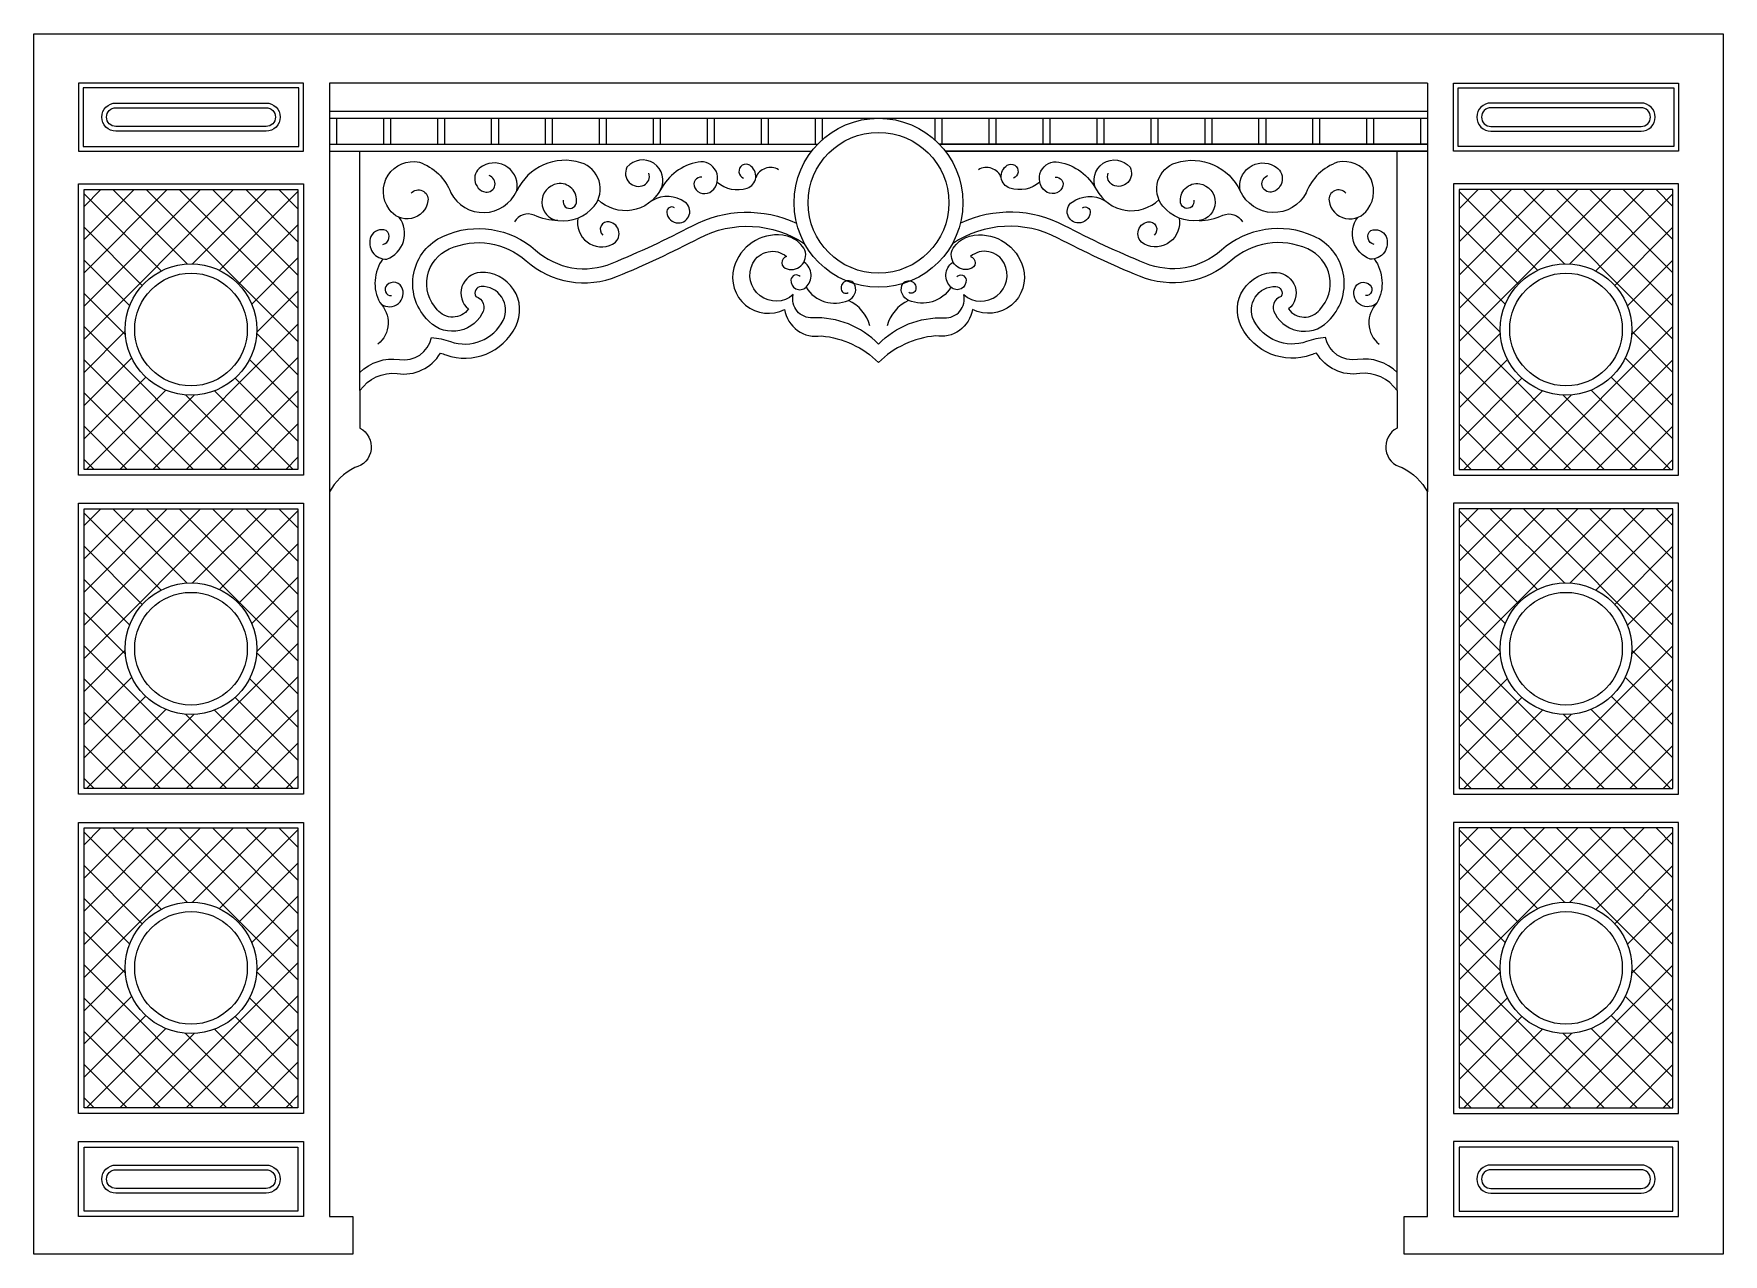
# Model space of a CAD drawing. Extents: x 195 to 3795, y 943 to 3543.
import ezdxf

# ---------------------------------------------------------------- set-up
doc = ezdxf.new("R2010")
doc.units = 0
doc.header["$LTSCALE"] = 60
doc.header["$MEASUREMENT"] = 0
for name, color, linetype in [('3', 3, 'CONTINUOUS'), ('4', 4, 'CONTINUOUS'), ('7', 7, 'CONTINUOUS')]:
    doc.layers.add(name, color=color, linetype=linetype)

msp = doc.modelspace()

# ---------------------------------------------------------------- hatches: boundary and pattern name
at = {"layer": '3', "linetype": 'BYBLOCK'}
h = msp.add_hatch(dxfattribs=at)
h.set_pattern_fill('ANSI37,_O', color=256, scale=400)
h.set_pattern_definition([(45, (-79411, 8880.643), (-35.35534, 35.35534), []), (135, (-79411, 8880.643), (-35.35534, -35.35534), [])])
h.paths.add_polyline_path([(301.9, 3210.9), (301.9, 2614.9), (757.9, 2614.9), (757.9, 3210.9)])
h.paths.add_polyline_path([(669.9, 2912.9, -1), (389.9, 2912.9, -1)], flags=16)
h.paths.add_polyline_path([(649.9, 2912.9, -1), (409.9, 2912.9, -1)], flags=0)
h = msp.add_hatch(dxfattribs=at)
h.set_pattern_fill('ANSI37,_O', color=256, scale=400)
h.set_pattern_definition([(135, (83401, 8880.643), (35.35534, 35.35534), []), (45, (83401, 8880.643), (35.35534, -35.35534), [])])
h.paths.add_polyline_path([(3232.1, 3210.9), (3232.1, 2614.9), (3688.1, 2614.9), (3688.1, 3210.9)])
h.paths.add_polyline_path([(3600.1, 2912.9, -1), (3320.1, 2912.9, -1)], flags=16)
h.paths.add_polyline_path([(3580.1, 2912.9, -1), (3340.1, 2912.9, -1)], flags=0)
h = msp.add_hatch(dxfattribs=at)
h.set_pattern_fill('ANSI37,_O', color=256, scale=400)
h.set_pattern_definition([(45, (-79411, 8200.643), (-35.35534, 35.35534), []), (135, (-79411, 8200.643), (-35.35534, -35.35534), [])])
h.paths.add_polyline_path([(301.9, 2530.9), (301.9, 1934.9), (757.9, 1934.9), (757.9, 2530.9)])
h.paths.add_polyline_path([(669.9, 2232.9, -1), (389.9, 2232.9, -1)], flags=16)
h.paths.add_polyline_path([(649.9, 2232.9, -1), (409.9, 2232.9, -1)], flags=0)
h = msp.add_hatch(dxfattribs=at)
h.set_pattern_fill('ANSI37,_O', color=256, scale=400)
h.set_pattern_definition([(135, (83401, 8200.643), (35.35534, 35.35534), []), (45, (83401, 8200.643), (35.35534, -35.35534), [])])
h.paths.add_polyline_path([(3232.1, 2530.9), (3232.1, 1934.9), (3688.1, 1934.9), (3688.1, 2530.9)])
h.paths.add_polyline_path([(3600.1, 2232.9, -1), (3320.1, 2232.9, -1)], flags=16)
h.paths.add_polyline_path([(3580.1, 2232.9, -1), (3340.1, 2232.9, -1)], flags=0)
h = msp.add_hatch(dxfattribs=at)
h.set_pattern_fill('ANSI37,_O', color=256, scale=400)
h.set_pattern_definition([(45, (-79411, 7520.643), (-35.35534, 35.35534), []), (135, (-79411, 7520.643), (-35.35534, -35.35534), [])])
h.paths.add_polyline_path([(301.9, 1850.9), (301.9, 1254.9), (757.9, 1254.9), (757.9, 1850.9)])
h.paths.add_polyline_path([(669.9, 1552.9, -1), (389.9, 1552.9, -1)], flags=16)
h.paths.add_polyline_path([(649.9, 1552.9, -1), (409.9, 1552.9, -1)], flags=0)
h = msp.add_hatch(dxfattribs=at)
h.set_pattern_fill('ANSI37,_O', color=256, scale=400)
h.set_pattern_definition([(135, (83401, 7520.643), (35.35534, 35.35534), []), (45, (83401, 7520.643), (35.35534, -35.35534), [])])
h.paths.add_polyline_path([(3232.1, 1850.9), (3232.1, 1254.9), (3688.1, 1254.9), (3688.1, 1850.9)])
h.paths.add_polyline_path([(3600.1, 1552.9, -1), (3320.1, 1552.9, -1)], flags=16)
h.paths.add_polyline_path([(3580.1, 1552.9, -1), (3340.1, 1552.9, -1)], flags=0)

# ---------------------------------------------------------------- linework, layer by layer
for p, q in [((824.9, 3362.9), (3165.1, 3362.9)), ((824.9, 3362.9), (824.9, 3307.9)), ((839.9, 3362.9), (839.9, 3307.9)), ((939.9, 3362.9), (939.9, 3307.9)), ((954.9, 3362.9), (954.9, 3307.9)), ((1054.9, 3362.9), (1054.9, 3307.9)), ((1069.9, 3362.9), (1069.9, 3307.9)), ((1169.9, 3362.9), (1169.9, 3307.9)), ((1184.9, 3362.9), (1184.9, 3307.9)), ((1284.9, 3362.9), (1284.9, 3307.9)), ((1299.9, 3362.9), (1299.9, 3307.9)), ((1399.9, 3362.9), (1399.9, 3307.9)), ((1414.9, 3362.9), (1414.9, 3307.9)), ((1514.9, 3362.9), (1514.9, 3307.9)), ((1529.9, 3362.9), (1529.9, 3307.9)), ((1629.9, 3362.9), (1629.9, 3307.9)), ((1644.9, 3362.9), (1644.9, 3307.9)), ((1744.9, 3362.9), (1744.9, 3307.9)), ((1759.9, 3362.9), (1759.9, 3307.9)), ((1859.9, 3362.9), (1859.9, 3307.9)), ((1874.9, 3362.9), (1874.9, 3316.9)), ((2115.1, 3362.9), (2115.1, 3316.9)), ((2130.1, 3362.9), (2130.1, 3307.9)), ((2230.1, 3362.9), (2230.1, 3307.9)), ((2245.1, 3362.9), (2245.1, 3307.9)), ((2345.1, 3362.9), (2345.1, 3307.9)), ((2360.1, 3362.9), (2360.1, 3307.9)), ((2460.1, 3362.9), (2460.1, 3307.9)), ((2475.1, 3362.9), (2475.1, 3307.9)), ((2575.1, 3362.9), (2575.1, 3307.9)), ((2590.1, 3362.9), (2590.1, 3307.9)), ((2690.1, 3362.9), (2690.1, 3307.9)), ((2705.1, 3362.9), (2705.1, 3307.9)), ((2805.1, 3362.9), (2805.1, 3307.9)), ((2820.1, 3362.9), (2820.1, 3307.9)), ((2920.1, 3362.9), (2920.1, 3307.9)), ((2935.1, 3362.9), (2935.1, 3307.9)), ((3035.1, 3362.9), (3035.1, 3307.9)), ((3050.1, 3362.9), (3050.1, 3307.9)), ((3150.1, 3362.9), (3150.1, 3307.9)), ((3165.1, 3362.9), (3165.1, 3307.9)), ((824.9, 3307.9), (1865.5, 3307.9)), ((2124.5, 3307.9), (3165.1, 3307.9)), ((3165.1, 3307.9), (2124.5, 3307.9)), ((3165.1, 3292.9), (2137.5, 3292.9))]:
    msp.add_line(p, q, dxfattribs=at)
for points in [[(759.9, 3302.9), (759.9, 3427.9), (299.9, 3427.9), (299.9, 3302.9)], [(3230.1, 3302.9), (3230.1, 3427.9), (3690.1, 3427.9), (3690.1, 3302.9)], [(301.9, 2614.9), (301.9, 3210.9), (757.9, 3210.9), (757.9, 2614.9)], [(3688.1, 2614.9), (3688.1, 3210.9), (3232.1, 3210.9), (3232.1, 2614.9)], [(301.9, 1934.9), (301.9, 2530.9), (757.9, 2530.9), (757.9, 1934.9)], [(3688.1, 1934.9), (3688.1, 2530.9), (3232.1, 2530.9), (3232.1, 1934.9)], [(301.9, 1254.9), (301.9, 1850.9), (757.9, 1850.9), (757.9, 1254.9)], [(3688.1, 1254.9), (3688.1, 1850.9), (3232.1, 1850.9), (3232.1, 1254.9)], [(301.9, 1034.9), (301.9, 1170.9), (757.9, 1170.9), (757.9, 1034.9)], [(3688.1, 1034.9), (3688.1, 1170.9), (3232.1, 1170.9), (3232.1, 1034.9)]]:
    msp.add_lwpolyline(points, close=True, dxfattribs=at)
for points in [[(369.9, 3345.4, -1), (369.9, 3385.4), (689.9, 3385.4, -1), (689.9, 3345.4)], [(3620.1, 3345.4, 1), (3620.1, 3385.4), (3300.1, 3385.4, 1), (3300.1, 3345.4)], [(369.9, 1082.9, -1), (369.9, 1122.9), (689.9, 1122.9, -1), (689.9, 1082.9)], [(3620.1, 1082.9, 1), (3620.1, 1122.9), (3300.1, 1122.9, 1), (3300.1, 1082.9)]]:
    msp.add_lwpolyline(points, format="xyb", close=True, dxfattribs=at)
for points in [[(889.9, 2821.1, -0.241074), (973.9, 2848.7, 0.396144), (1042.6, 2895.6, -0.06855), (1082.8, 2887.2, 0.379097), (1195.1, 2932.4, 0.573319), (1148.2, 3004.3, 0.565187), (1136.9, 2983.5, -0.490855), (1150, 2946.2, -0.532957), (1032.1, 2935.4, -0.514907), (1068, 3112, -0.294439), (1264.2, 3081.7, 0.286755), (1427.2, 3054.1, 0.023124), (1598.6, 3134.1, -0.233297), (1820.3, 3139.6)], [(3100.1, 2821.1, 0.241074), (3016.1, 2848.7, -0.396144), (2947.4, 2895.6, 0.06855), (2907.2, 2887.2, -0.379097), (2794.9, 2932.4, -0.573319), (2841.8, 3004.3, -0.565187), (2853.1, 2983.5, 0.490855), (2840, 2946.2, 0.532957), (2957.9, 2935.4, 0.514907), (2922, 3112, 0.294439), (2725.8, 3081.7, -0.286755), (2562.8, 3054.1, -0.023124), (2391.4, 3134.1, 0.233297), (2169.7, 3139.6)]]:
    msp.add_lwpolyline(points, format="xyb", dxfattribs=at)
for centre, radius in [((1995, 3182.9), 180), ((529.9, 2912.9), 140), ((3460.1, 2912.9), 140), ((529.9, 2232.9), 140), ((3460.1, 2232.9), 140), ((529.9, 1552.9), 140), ((3460.1, 1552.9), 140)]:
    msp.add_circle(centre, radius, dxfattribs=at)
at = {"layer": '4'}
for p, q in [((194.9, 942.9), (194.9, 3542.9)), ((194.9, 3542.9), (3795.1, 3542.9)), ((3795.1, 3542.9), (3795.1, 942.9)), ((824.9, 2566.8), (824.9, 1022.9)), ((3165.1, 1022.9), (3165.1, 2566.8)), ((824.9, 1022.9), (874.9, 1022.9)), ((874.9, 1022.9), (874.9, 942.9)), ((3115.1, 942.9), (3115.1, 1022.9)), ((3115.1, 1022.9), (3165.1, 1022.9)), ((874.9, 942.9), (194.9, 942.9)), ((3795.1, 942.9), (3115.1, 942.9))]:
    msp.add_line(p, q, dxfattribs=at)
for points in [[(889.9, 2782.7, -0.272866), (969.3, 2819.1, 0.306807), (1061.4, 2862.4, -0.024771), (1072.8, 2858.9, 0.379097), (1221.9, 2919, 0.573319), (1146.7, 3034.3, 0.687421), (1121.1, 2956.6, -0.503532), (1054.8, 2955.1, -0.519097), (1080.2, 3084.6, -0.294439), (1244.3, 3059.3, 0.286755), (1438.7, 3026.3, 0.023124), (1612.5, 3107.6, -0.274656), (1837.5, 3095.7)], [(3100.1, 2782.7, 0.272866), (3020.7, 2819.1, -0.306807), (2928.6, 2862.4, 0.024771), (2917.2, 2858.9, -0.379097), (2768.1, 2919, -0.573319), (2843.3, 3034.3, -0.687421), (2868.9, 2956.6, 0.503532), (2935.2, 2955.1, 0.519097), (2909.8, 3084.6, 0.294439), (2745.7, 3059.3, -0.286755), (2551.3, 3026.3, -0.023124), (2377.5, 3107.6, 0.274656), (2152.5, 3095.7)], [(1804.4, 3110.6, 0.054952), (1790.8, 3113.8, 0.371416), (1686.8, 3044.6, 0.649734), (1794.8, 2955.4, 0.416301), (1873.4, 2899.3, -0.172607), (1995, 2842.7)], [(2185.6, 3110.6, -0.054952), (2199.2, 3113.8, -0.371416), (2303.2, 3044.6, -0.649734), (2195.2, 2955.4, -0.416301), (2116.6, 2899.3, 0.172607), (1995, 2842.7)], [(889.9, 2782.7), (889.9, 2702.9, -0.692498), (878.9, 2618.6, 0.15208), (824.9, 2566.8)]]:
    msp.add_lwpolyline(points, format="xyb", dxfattribs=at)
at = {"layer": '4', "linetype": 'BYBLOCK'}
msp.add_lwpolyline([(3100.1, 2782.7), (3100.1, 2702.9, 0.692498), (3111.1, 2618.6, -0.15208), (3165.1, 2566.8)], format="xyb", dxfattribs=at)
at = {"layer": '7', "linetype": 'BYBLOCK'}
for p, q in [((3165.1, 3437.9), (824.9, 3437.9)), ((3165.1, 3437.9), (3165.1, 2566.8)), ((824.9, 3377.9), (3165.1, 3377.9)), ((824.9, 3292.9), (1852.5, 3292.9)), ((889.9, 2782.7), (889.9, 3292.9)), ((2137.5, 3292.9), (3165.1, 3292.9)), ((3100.1, 2782.7), (3100.1, 3292.9))]:
    msp.add_line(p, q, dxfattribs=at)
for points in [[(769.9, 3292.9), (769.9, 3437.9), (289.9, 3437.9), (289.9, 3292.9)], [(3220.1, 3292.9), (3220.1, 3437.9), (3700.1, 3437.9), (3700.1, 3292.9)], [(289.9, 2602.9), (289.9, 3222.9), (769.9, 3222.9), (769.9, 2602.9)], [(3700.1, 2602.9), (3700.1, 3222.9), (3220.1, 3222.9), (3220.1, 2602.9)], [(289.9, 1922.9), (289.9, 2542.9), (769.9, 2542.9), (769.9, 1922.9)], [(3700.1, 1922.9), (3700.1, 2542.9), (3220.1, 2542.9), (3220.1, 1922.9)], [(289.9, 1242.9), (289.9, 1862.9), (769.9, 1862.9), (769.9, 1242.9)], [(3700.1, 1242.9), (3700.1, 1862.9), (3220.1, 1862.9), (3220.1, 1242.9)], [(289.9, 1022.9), (289.9, 1182.9), (769.9, 1182.9), (769.9, 1022.9)], [(3700.1, 1022.9), (3700.1, 1182.9), (3220.1, 1182.9), (3220.1, 1022.9)]]:
    msp.add_lwpolyline(points, close=True, dxfattribs=at)
msp.add_lwpolyline([(824.9, 3437.9), (824.9, 2566.8)], dxfattribs=at)
for points in [[(369.9, 3335.4, -1), (369.9, 3395.4), (689.9, 3395.4, -1), (689.9, 3335.4)], [(3620.1, 3335.4, 1), (3620.1, 3395.4), (3300.1, 3395.4, 1), (3300.1, 3335.4)], [(369.9, 1072.9, -1), (369.9, 1132.9), (689.9, 1132.9, -1), (689.9, 1072.9)], [(3620.1, 1072.9, 1), (3620.1, 1132.9), (3300.1, 1132.9, 1), (3300.1, 1072.9)]]:
    msp.add_lwpolyline(points, format="xyb", close=True, dxfattribs=at)
for points in [[(999, 3203.4, -0.745154), (1034.8, 3186.9, -0.699684), (952.2, 3169.5, -0.687372), (1016.5, 3269.4, -0.220423), (1083.5, 3204.3, 0.627006), (1224, 3208, 0.651949), (1151.4, 3261.2, 0.713605), (1157.9, 3205.2, 0.889408), (1165.2, 3241, 0.889408)], [(1323.1, 3188.4, 1.032662), (1351.1, 3182.8, 0.514918), (1310.5, 3223.4, 0.861671), (1311.9, 3145, 0.260973), (1389, 3175.8, 0.529987), (1360.9, 3268.2, 0.373814), (1224, 3208)], [(1618.8, 3237.4, 0.606902), (1603.4, 3215, 0.478686), (1639.8, 3208, 0.770847), (1610.4, 3269.6, 0.226815), (1530.5, 3210.8, -0.496775), (1397.2, 3189.5)], [(1530.5, 3210.8, 0.904583), (1459, 3258.4, 0.72185), (1495.5, 3220.6, 0.395189), (1505.3, 3245.8)], [(1651.4, 3227.1, 0.265294), (1714.8, 3213.9, 0.638255), (1720.7, 3262.7, 1.107031), (1707.5, 3235.6, 1.107031)], [(2338.6, 3227.1, -0.265294), (2275.2, 3213.9, -0.638255), (2269.3, 3262.7, -1.107031), (2282.5, 3235.6, -1.107031)], [(2371.2, 3237.4, -0.606902), (2386.6, 3215, -0.478686), (2350.2, 3208, -0.770847), (2379.6, 3269.6, -0.226815), (2459.5, 3210.8, 0.496775), (2592.8, 3189.5)], [(2459.5, 3210.8, -0.904583), (2531, 3258.4, -0.72185), (2494.5, 3220.6, -0.395189), (2484.7, 3245.8)], [(2666.9, 3188.4, -1.032662), (2638.9, 3182.8, -0.514918), (2679.5, 3223.4, -0.861671), (2678.1, 3145, -0.260973), (2601, 3175.8, -0.529987), (2629.1, 3268.2, -0.373814), (2766, 3208)], [(2991, 3203.4, 0.745154), (2955.2, 3186.9, 0.699684), (3037.8, 3169.5, 0.687372), (2973.5, 3269.4, 0.220423), (2906.5, 3204.3, -0.627006), (2766, 3208, -0.651949), (2838.6, 3261.2, -0.713605), (2832.1, 3205.2, -0.889408), (2824.8, 3241, -0.889408)], [(1560.3, 3172.2, 0.634281), (1543.8, 3162.2, 0.379912), (1568.2, 3140, 0.737544), (1582.5, 3184.4, 0.287686), (1513.7, 3188, 0.287686)], [(2429.7, 3172.2, -0.634281), (2446.2, 3162.2, -0.379912), (2421.8, 3140, -0.737544), (2407.5, 3184.4, -0.287686), (2476.3, 3188, -0.287686)], [(938.8, 3094.3, 0.647084), (945.8, 3123.7, 0.397694), (913.4, 3110.7, 0.552314), (947.1, 3062.7, 0.501591), (973.8, 3151.7, 0.716698)], [(1311.9, 3145, -0.104014), (1261.4, 3156.2, 0.391954), (1219.4, 3142.2, 0.391954)], [(1354.4, 3150.3, 0.623584), (1428.2, 3094.6, 0.720631), (1421.2, 3142.2, 0.746423), (1407.2, 3114.2, 0.746423)], [(2635.6, 3150.3, -0.623584), (2561.8, 3094.6, -0.720631), (2568.8, 3142.2, -0.746423), (2582.8, 3114.2, -0.746423)], [(2678.1, 3145, 0.104014), (2728.6, 3156.2, -0.391954), (2770.6, 3142.2, -0.391954)], [(3051.2, 3094.3, -0.647084), (3044.2, 3123.7, -0.397694), (3076.6, 3110.7, -0.552314), (3042.9, 3062.7, -0.501591), (3016.2, 3151.7, -0.716698)], [(1995, 2881.6, 0.21634), (1854.5, 2937.6, -0.500115), (1813.5, 2987.2, -0.832322), (1727.3, 3054.2, -0.47943), (1798.8, 3068.6, 0.784613), (1800.1, 3042, 0.676289), (1836.1, 3085.9, 0.160962), (1804.4, 3110.6, 0.155427)], [(1995, 2881.6, -0.21634), (2135.5, 2937.6, 0.500115), (2176.5, 2987.2, 0.832322), (2262.7, 3054.2, 0.47943), (2191.2, 3068.6, -0.784613), (2189.9, 3042, -0.676289), (2153.9, 3085.9, -0.160962), (2185.6, 3110.6, -0.155427)], [(938.4, 3063.3, 0.281133), (932, 2970.1, -0.452247), (928, 2881.5)], [(3051.6, 3063.3, -0.281133), (3058, 2970.1, 0.452247), (3062, 2881.5)], [(1828.3, 3025.5, 0.647387), (1808.3, 3018.5, 0.688426), (1840.5, 3002.8, 0.472516), (1837.1, 3055.9, 0.472516)], [(2161.7, 3025.5, -0.647387), (2181.7, 3018.5, -0.688426), (2149.5, 3002.8, -0.472516), (2152.9, 3055.9, -0.472516)], [(932, 2970.1, 0.786907), (980.8, 2999.1, 0.564278), (947.2, 3007.5, 0.684769), (957, 2985.1, 0.684769)], [(1840.5, 3002.8, 0.370596), (1931.1, 2975, 0.38815), (1945.1, 3006.3, 0.938567), (1915.4, 2998.5, 0.505632), (1930.3, 2991.5, 0.505632)], [(2149.5, 3002.8, -0.370596), (2058.9, 2975, -0.38815), (2044.9, 3006.3, -0.938567), (2074.6, 2998.5, -0.505632), (2059.7, 2991.5, -0.505632)], [(3058, 2970.1, -0.786907), (3009.2, 2999.1, -0.564278), (3042.8, 3007.5, -0.684769), (3033, 2985.1, -0.684769)]]:
    msp.add_lwpolyline(points, format="xyb", dxfattribs=at)
for centre, radius in [((1995, 3182.9), 150), ((529.9, 2912.9), 120), ((3460.1, 2912.9), 120), ((529.9, 2232.9), 120), ((3460.1, 2232.9), 120), ((529.9, 1552.9), 120), ((3460.1, 1552.9), 120)]:
    msp.add_circle(centre, radius, dxfattribs=at)
for centre, radius, start, end in [((1765, 3224), 34, 59.8335, 158.7132), ((2225, 3224), 34, 21.2868, 120.1665), ((1895.8, 2899.3), 83.5, 15.081, 64.9591), ((2094.2, 2899.3), 83.5, 115.0409, 164.919)]:
    msp.add_arc(centre, radius, start, end, dxfattribs=at)

doc.saveas('drawing.dxf')
